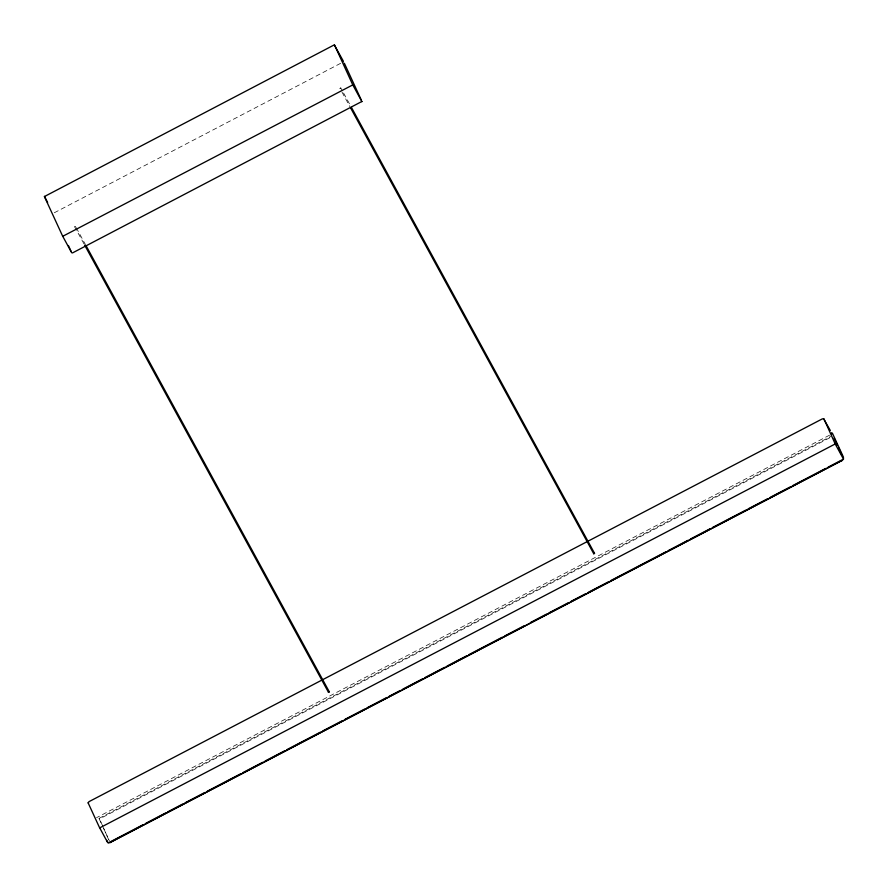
<?xml version="1.0" encoding="UTF-8"?>
<svg xmlns="http://www.w3.org/2000/svg" width="888" height="888" viewBox="0 0 888 888"><rect width="100%" height="100%" fill="white"/><g stroke="black" fill="none" stroke-linecap="round" stroke-linejoin="round"><path stroke-width="0.67" stroke-dasharray="4.44 3.33" d="M83.994 243.9L74.703 226.851L75.547 226.407M340.814 87.945L339.96 88.389L340.814 87.945L350.105 104.995M108.691 839.748L99.267 818.259L830.702 436.463M75.425 226.718L74.703 226.851M340.615 63.326L54.068 212.887L53.225 212.698M829.625 435.131L96.537 817.693M829.814 437.74L99.611 818.891L99.068 818.459M341.947 92.041L349.916 106.66M76.213 227.628L85.514 244.677M99.056 818.558L109.59 841.302"/><path stroke-width="1.33" d="M328.394 692.163L329.248 691.719L328.394 692.163L84.66 245.121M593.761 553.779L594.505 553.257L593.761 553.779L350.582 107.881M361.916 101.665L352.78 84.904L334.554 45.099L333.844 45.099L44.4 196.559L62.56 235.964L71.673 252.725L72.516 252.914L361.96 101.443M843.511 459.185L835.208 443.967L823.931 418.881L822.344 418.87L89.111 801.598L88.156 802.941L99.312 827.15L107.548 842.368L109.413 842.779L842.634 460.051L843.6 458.708M110.156 842.534L842.157 460.439M62.826 236.252L352.78 84.904M343.079 62.038L343.39 61.25L334.388 44.999M99.911 827.783L835.208 443.967M110.234 842.579L110.168 841.902L143.357 824.575M145.821 823.298L165.49 813.031M167.943 811.743L182.695 804.04M185.159 802.763L204.828 792.496M207.281 791.208L240.47 773.881M242.935 772.604L262.604 762.337M265.057 761.049L284.726 750.782M287.19 749.505L320.379 732.178M322.832 730.891L342.502 720.623M344.966 719.347L364.635 709.079M367.088 707.792L386.757 697.524M389.221 696.248L400.277 690.476M402.741 689.188L422.411 678.92M424.864 677.633L444.533 667.365M446.997 666.089L466.666 655.821M469.119 654.534L502.308 637.207M504.773 635.93L524.442 625.663M530.58 622.455L546.564 614.108M549.028 612.831L568.697 602.564M571.15 601.276L585.902 593.584M588.367 592.296L608.036 582.029M610.489 580.741L665.811 551.87M668.264 550.582L687.934 540.326M690.398 539.038L710.067 528.771M712.52 527.483L745.709 510.167M748.173 508.88L767.843 498.612M770.296 497.324L789.965 487.068M792.429 485.78L825.618 468.453M828.071 467.177L841.591 460.117L842.135 460.55M108.203 843.001L106.704 840.348M823.542 418.648L830.324 430.502M351.437 107.437L594.505 553.257M86.18 245.898L329.248 691.719M47.63 202.442L44.444 196.348M832.378 433.144L843.545 457.353M834.121 438.139L837.462 445.399M838.583 447.818L841.924 455.078M344.366 63.27L361.383 100.211M68.387 245.521L71.229 251.67M831.545 432.745L831.845 433.877M88.234 802.463L88.434 803.34"/></g></svg>
